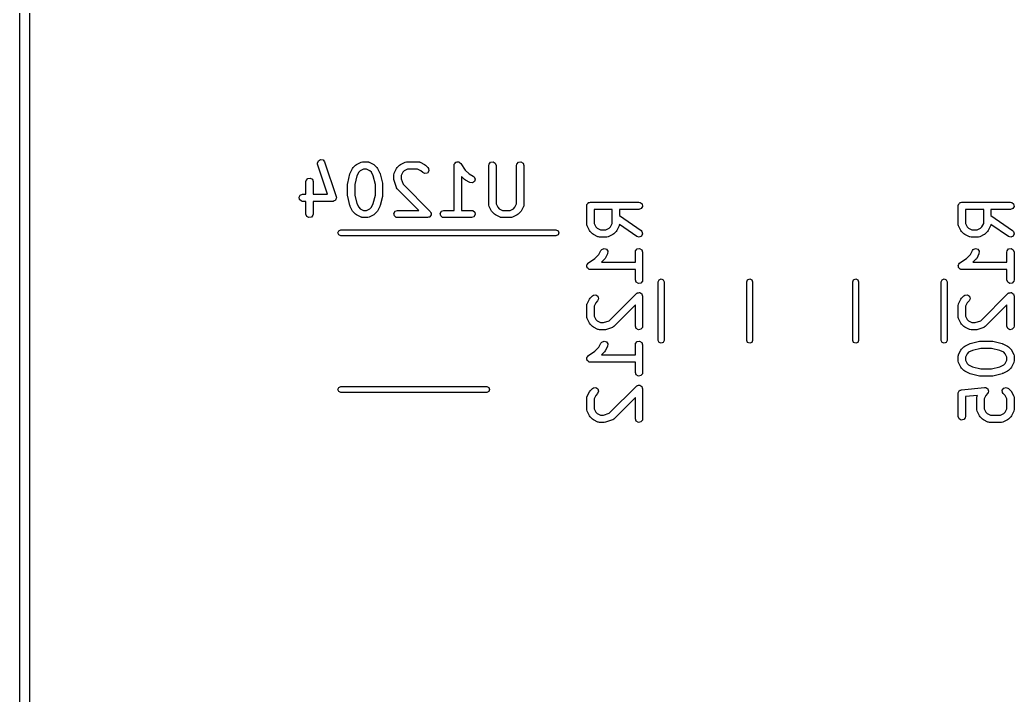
# Model space of a CAD drawing. Extents: x 54 to 297, y -260 to -31.
# Drawn here: x 72.9 to 93.35, y -197.9 to -184.01 of the extents above; entities that cross this region are included whole.
import ezdxf

# ---------------------------------------------------------------- set-up
doc = ezdxf.new("R2010")
doc.units = 0
doc.layers.add('BLACK', color=7, linetype='CONTINUOUS')

msp = doc.modelspace()

# ---------------------------------------------------------------- linework, layer by layer
at = {"layer": 'BLACK', "linetype": 'CONTINUOUS'}
for p, q in [((72.9, -250), (72.9, -43)), ((73.1, -43), (73.1, -250)), ((79.0391, -186.905), (79.0842, -186.881)), ((79.0842, -186.881), (79.1345, -186.891)), ((79.0203, -186.953), (79.0391, -186.905)), ((79.0241, -186.978), (79.0203, -186.953)), ((79.2293, -187.594), (79.0241, -186.978)), ((79.1345, -186.891), (79.1664, -186.931)), ((79.1664, -186.931), (79.4045, -187.645)), ((79.6948, -187.159), (79.7424, -187.064)), ((79.7424, -187.064), (79.7558, -187.046)), ((79.7558, -187.046), (79.7565, -187.045)), ((79.7565, -187.045), (79.8041, -186.997)), ((79.8041, -186.997), (79.8225, -186.984)), ((79.8225, -186.984), (79.8236, -186.983)), ((79.8236, -186.983), (79.9188, -186.935)), ((79.9701, -187.077), (79.9016, -187.112)), ((79.9188, -186.935), (79.9438, -186.928)), ((79.9438, -186.928), (79.9482, -186.929)), ((79.9482, -186.929), (79.9524, -186.927)), ((79.9524, -186.927), (80.0476, -186.927)), ((80.0299, -187.077), (79.9701, -187.077)), ((80.0984, -187.112), (80.0299, -187.077)), ((80.0476, -186.927), (80.0733, -186.932)), ((80.0733, -186.932), (80.0767, -186.935)), ((80.0767, -186.935), (80.0812, -186.935)), ((80.0812, -186.935), (80.1764, -186.983)), ((80.1764, -186.983), (80.1944, -186.996)), ((80.1944, -186.996), (80.1959, -186.997)), ((80.1959, -186.997), (80.2435, -187.045)), ((80.2435, -187.045), (80.2564, -187.063)), ((80.2564, -187.063), (80.2576, -187.064)), ((80.2576, -187.064), (80.3052, -187.159)), ((80.5996, -187.159), (80.6472, -187.064)), ((80.6472, -187.064), (80.6606, -187.046)), ((80.6606, -187.046), (80.6613, -187.045)), ((80.6613, -187.045), (80.7089, -186.997)), ((80.7089, -186.997), (80.7272, -186.984)), ((80.7272, -186.984), (80.7284, -186.983)), ((80.7284, -186.983), (80.8236, -186.935)), ((80.8748, -187.077), (80.8063, -187.112)), ((80.8236, -186.935), (80.8486, -186.928)), ((80.8486, -186.928), (80.8529, -186.929)), ((80.8529, -186.929), (80.8571, -186.927)), ((80.8571, -186.927), (81.0952, -186.927)), ((81.0775, -187.077), (80.8748, -187.077)), ((81.146, -187.112), (81.0775, -187.077)), ((81.0952, -186.927), (81.1209, -186.932)), ((81.1209, -186.932), (81.1243, -186.935)), ((81.1243, -186.935), (81.1288, -186.935)), ((81.1288, -186.935), (81.224, -186.983)), ((81.224, -186.983), (81.242, -186.996)), ((81.242, -186.996), (81.2435, -186.997)), ((81.2435, -186.997), (81.2911, -187.045)), ((81.2911, -187.045), (81.3061, -187.066)), ((81.3061, -187.066), (81.3105, -187.117)), ((81.8298, -187.002), (81.8343, -186.977)), ((81.8298, -187.927), (81.8298, -187.002)), ((81.8343, -186.977), (81.8371, -186.973)), ((81.8371, -186.973), (81.8375, -186.969)), ((81.8375, -186.969), (81.8533, -186.954)), ((81.8533, -186.954), (81.8673, -186.937)), ((81.8673, -186.937), (81.8715, -186.937)), ((81.8715, -186.937), (81.8746, -186.934)), ((81.8746, -186.934), (81.8963, -186.932)), ((81.8963, -186.932), (81.9178, -186.929)), ((81.9178, -186.929), (81.9215, -186.931)), ((81.9215, -186.931), (81.9258, -186.93)), ((81.9258, -186.93), (81.9434, -186.943)), ((81.9434, -186.943), (81.9622, -186.954)), ((81.9622, -186.954), (81.9637, -186.958)), ((81.9637, -186.958), (81.9672, -186.961)), ((81.9672, -186.961), (82.0583, -187.097)), ((82.544, -187.002), (82.5486, -186.977)), ((82.544, -187.812), (82.544, -187.002)), ((82.5486, -186.977), (82.5815, -186.937)), ((82.5815, -186.937), (82.6321, -186.929)), ((82.6321, -186.929), (82.6765, -186.954)), ((82.6765, -186.954), (82.694, -187.002)), ((82.694, -187.002), (82.694, -187.794)), ((83.1155, -187.002), (83.12, -186.977)), ((83.1155, -187.794), (83.1155, -187.002)), ((83.12, -186.977), (83.153, -186.937)), ((83.153, -186.937), (83.2035, -186.929)), ((83.2035, -186.929), (83.2479, -186.954)), ((83.2479, -186.954), (83.2655, -187.002)), ((83.2655, -187.002), (83.2655, -187.812)), ((78.7867, -187.31), (78.8196, -187.271)), ((78.8196, -187.271), (78.8702, -187.262)), ((78.8702, -187.262), (78.9146, -187.288)), ((78.9146, -187.288), (78.9321, -187.336)), ((79.6415, -187.365), (79.6891, -187.175)), ((79.6891, -187.175), (79.6944, -187.163)), ((79.6944, -187.163), (79.6948, -187.159)), ((79.8327, -187.219), (79.7893, -187.393)), ((79.8712, -187.142), (79.8327, -187.219)), ((79.9016, -187.112), (79.8712, -187.142)), ((80.1288, -187.142), (80.0984, -187.112)), ((80.1673, -187.219), (80.1288, -187.142)), ((80.2107, -187.393), (80.1673, -187.219)), ((80.3052, -187.159), (80.3089, -187.172)), ((80.3089, -187.172), (80.3109, -187.175)), ((80.3109, -187.175), (80.3585, -187.365)), ((80.5917, -187.193), (80.5962, -187.167)), ((80.5917, -187.288), (80.5917, -187.193)), ((80.5922, -187.29), (80.5917, -187.288)), ((80.5955, -187.312), (80.5922, -187.29)), ((80.5962, -187.167), (80.5991, -187.164)), ((80.5991, -187.164), (80.5996, -187.159)), ((80.7759, -187.142), (80.7417, -187.211)), ((80.7417, -187.211), (80.7417, -187.276)), ((80.7417, -187.276), (80.7798, -187.39)), ((80.8063, -187.112), (80.7759, -187.142)), ((81.1851, -187.151), (81.146, -187.112)), ((81.2316, -187.172), (81.1851, -187.151)), ((81.2811, -187.159), (81.2316, -187.172)), ((81.3105, -187.117), (81.2811, -187.159)), ((82.0422, -187.294), (81.9798, -187.231)), ((81.9798, -187.231), (81.9798, -187.927)), ((82.0437, -187.294), (82.0422, -187.294)), ((82.0617, -187.308), (82.0437, -187.294)), ((82.0583, -187.097), (82.1397, -187.179)), ((82.1397, -187.179), (82.224, -187.221)), ((82.224, -187.221), (82.2449, -187.237)), ((82.2449, -187.237), (82.2653, -187.284)), ((82.2653, -187.284), (82.2507, -187.333)), ((78.7821, -187.336), (78.7867, -187.31)), ((78.7821, -187.594), (78.7821, -187.336)), ((78.9321, -187.336), (78.9321, -187.594)), ((79.6393, -187.383), (79.6419, -187.369)), ((79.6393, -187.621), (79.6393, -187.383)), ((79.6419, -187.369), (79.6415, -187.365)), ((79.7893, -187.393), (79.7893, -187.612)), ((80.2107, -187.612), (80.2107, -187.393)), ((80.3585, -187.365), (80.3595, -187.38)), ((80.3595, -187.38), (80.3607, -187.383)), ((80.3607, -187.383), (80.3607, -187.621)), ((80.6431, -187.455), (80.5955, -187.312)), ((80.6459, -187.458), (80.6431, -187.455)), ((80.6463, -187.463), (80.6459, -187.458)), ((80.6613, -187.484), (80.6463, -187.463)), ((81.1046, -187.927), (80.6613, -187.484)), ((80.7798, -187.39), (81.3387, -187.949)), ((82.1569, -187.355), (82.0617, -187.308)), ((82.2079, -187.361), (82.1569, -187.355)), ((82.2507, -187.333), (82.2079, -187.361)), ((78.6404, -187.656), (78.6661, -187.612)), ((78.6493, -187.707), (78.6404, -187.656)), ((78.6886, -187.74), (78.6493, -187.707)), ((78.6661, -187.612), (78.7143, -187.594)), ((78.7143, -187.594), (78.7821, -187.594)), ((78.9321, -187.594), (79.2293, -187.594)), ((79.397, -187.7), (79.3894, -187.719)), ((79.4072, -187.682), (79.397, -187.7)), ((79.4045, -187.645), (79.4083, -187.671)), ((79.4083, -187.671), (79.4062, -187.676)), ((79.4062, -187.676), (79.4072, -187.682)), ((79.6405, -187.625), (79.6393, -187.621)), ((79.6415, -187.64), (79.6405, -187.625)), ((79.6891, -187.83), (79.6415, -187.64)), ((79.7893, -187.612), (79.8327, -187.786)), ((80.1673, -187.786), (80.2107, -187.612)), ((80.3585, -187.64), (80.3109, -187.83)), ((80.3607, -187.621), (80.3581, -187.636)), ((80.3581, -187.636), (80.3585, -187.64)), ((78.7143, -187.744), (78.6886, -187.74)), ((78.7821, -187.744), (78.7143, -187.744)), ((78.7821, -188.002), (78.7821, -187.744)), ((79.3333, -187.744), (78.9321, -187.744)), ((78.9321, -187.744), (78.9321, -188.002)), ((79.3387, -187.742), (79.3333, -187.744)), ((79.3443, -187.743), (79.3387, -187.742)), ((79.3623, -187.733), (79.3443, -187.743)), ((79.3815, -187.726), (79.3623, -187.733)), ((79.3844, -187.722), (79.3815, -187.726)), ((79.3894, -187.719), (79.3844, -187.722)), ((79.6911, -187.833), (79.6891, -187.83)), ((79.6948, -187.845), (79.6911, -187.833)), ((79.7424, -187.941), (79.6948, -187.845)), ((79.8327, -187.786), (79.8712, -187.863)), ((79.8712, -187.863), (79.9016, -187.893)), ((79.9016, -187.893), (79.9701, -187.927)), ((80.0299, -187.927), (80.0984, -187.893)), ((80.0984, -187.893), (80.1288, -187.863)), ((80.1288, -187.863), (80.1673, -187.786)), ((80.3052, -187.845), (80.2576, -187.941)), ((80.3056, -187.842), (80.3052, -187.845)), ((80.3109, -187.83), (80.3056, -187.842)), ((82.5456, -187.816), (82.544, -187.812)), ((82.5445, -187.82), (82.5456, -187.816)), ((82.552, -187.845), (82.5445, -187.82)), ((82.5996, -187.941), (82.552, -187.845)), ((82.694, -187.794), (82.7283, -187.863)), ((82.7283, -187.863), (82.7587, -187.893)), ((82.7587, -187.893), (82.8272, -187.927)), ((82.9823, -187.927), (83.0508, -187.893)), ((83.0508, -187.893), (83.0812, -187.863)), ((83.0812, -187.863), (83.1155, -187.794)), ((83.2576, -187.845), (83.2099, -187.941)), ((83.2581, -187.841), (83.2576, -187.845)), ((83.261, -187.838), (83.2581, -187.841)), ((83.2655, -187.812), (83.261, -187.838)), ((84.5574, -187.833), (84.5591, -187.824)), ((84.5574, -188.214), (84.5574, -187.833)), ((84.5585, -187.82), (84.5602, -187.817)), ((84.5591, -187.824), (84.5585, -187.82)), ((84.5602, -187.817), (84.5619, -187.808)), ((84.5619, -187.808), (84.5744, -187.793)), ((84.5744, -187.793), (84.5842, -187.776)), ((84.5842, -187.776), (84.5905, -187.774)), ((84.5905, -187.774), (84.5949, -187.768)), ((84.5949, -187.768), (84.6141, -187.765)), ((84.6141, -187.765), (84.6324, -187.758)), ((84.6324, -187.758), (85.6324, -187.758)), ((84.7074, -187.908), (84.7074, -188.197)), ((85.0812, -187.908), (84.7074, -187.908)), ((85.0812, -188.197), (85.0812, -187.908)), ((85.6324, -187.908), (85.2312, -187.908)), ((85.2312, -187.908), (85.2312, -188.032)), ((85.6324, -187.758), (85.658, -187.763)), ((85.6806, -187.891), (85.6324, -187.908)), ((85.658, -187.763), (85.6973, -187.796)), ((85.7062, -187.846), (85.6806, -187.891)), ((85.6973, -187.796), (85.7062, -187.846)), ((92.1974, -187.833), (92.1991, -187.824)), ((92.1974, -188.214), (92.1974, -187.833)), ((92.1985, -187.82), (92.2002, -187.817)), ((92.1991, -187.824), (92.1985, -187.82)), ((92.2002, -187.817), (92.2019, -187.808)), ((92.2019, -187.808), (92.2144, -187.793)), ((92.2144, -187.793), (92.2242, -187.776)), ((92.2242, -187.776), (92.2305, -187.774)), ((92.2305, -187.774), (92.2349, -187.768)), ((92.2349, -187.768), (92.2541, -187.765)), ((92.2541, -187.765), (92.2724, -187.758)), ((92.2724, -187.758), (93.2724, -187.758)), ((92.3474, -187.908), (92.3474, -188.197)), ((92.7212, -187.908), (92.3474, -187.908)), ((92.7212, -188.197), (92.7212, -187.908)), ((93.2724, -187.908), (92.8712, -187.908)), ((92.8712, -187.908), (92.8712, -188.032)), ((93.2724, -187.758), (93.298, -187.763)), ((93.3206, -187.891), (93.2724, -187.908)), ((93.298, -187.763), (93.3373, -187.796)), ((93.3462, -187.846), (93.3206, -187.891)), ((93.3373, -187.796), (93.3462, -187.846)), ((78.7997, -188.051), (78.7821, -188.002)), ((78.8441, -188.076), (78.7997, -188.051)), ((78.8946, -188.067), (78.8441, -188.076)), ((78.9276, -188.028), (78.8946, -188.067)), ((78.9321, -188.002), (78.9276, -188.028)), ((79.7436, -187.942), (79.7424, -187.941)), ((79.7565, -187.96), (79.7436, -187.942)), ((79.8041, -188.008), (79.7565, -187.96)), ((79.8056, -188.008), (79.8041, -188.008)), ((79.8236, -188.022), (79.8056, -188.008)), ((79.9188, -188.069), (79.8236, -188.022)), ((79.9233, -188.07), (79.9188, -188.069)), ((79.9267, -188.073), (79.9233, -188.07)), ((79.9524, -188.077), (79.9267, -188.073)), ((80.0476, -188.077), (79.9524, -188.077)), ((79.9701, -187.927), (80.0299, -187.927)), ((80.0518, -188.076), (80.0476, -188.077)), ((80.0562, -188.077), (80.0518, -188.076)), ((80.0812, -188.069), (80.0562, -188.077)), ((80.1764, -188.022), (80.0812, -188.069)), ((80.1775, -188.021), (80.1764, -188.022)), ((80.1959, -188.008), (80.1775, -188.021)), ((80.2435, -187.96), (80.1959, -188.008)), ((80.2442, -187.959), (80.2435, -187.96)), ((80.2576, -187.941), (80.2442, -187.959)), ((80.5928, -187.989), (80.6185, -187.945)), ((80.6017, -188.04), (80.5928, -187.989)), ((80.641, -188.073), (80.6017, -188.04)), ((80.6185, -187.945), (80.6667, -187.927)), ((80.6667, -188.077), (80.641, -188.073)), ((80.6667, -187.927), (81.1046, -187.927)), ((81.2857, -188.077), (80.6667, -188.077)), ((81.3069, -188.07), (81.2857, -188.077)), ((81.3287, -188.064), (81.3069, -188.07)), ((81.3307, -188.061), (81.3287, -188.064)), ((81.3339, -188.06), (81.3307, -188.061)), ((81.3452, -188.04), (81.3339, -188.06)), ((81.3387, -187.949), (81.3481, -187.963)), ((81.3582, -188.022), (81.3452, -188.04)), ((81.3481, -187.963), (81.3507, -187.965)), ((81.3507, -187.965), (81.351, -187.967)), ((81.351, -187.967), (81.3537, -187.971)), ((81.3537, -187.971), (81.3557, -187.993)), ((81.3557, -187.993), (81.3596, -188.015)), ((81.3596, -188.015), (81.3579, -188.018)), ((81.3579, -188.018), (81.3582, -188.022)), ((81.5452, -187.989), (81.5708, -187.945)), ((81.5541, -188.04), (81.5452, -187.989)), ((81.5934, -188.073), (81.5541, -188.04)), ((81.5708, -187.945), (81.619, -187.927)), ((81.619, -188.077), (81.5934, -188.073)), ((81.619, -187.927), (81.8298, -187.927)), ((82.1905, -188.077), (81.619, -188.077)), ((81.9798, -187.927), (82.1905, -187.927)), ((82.1905, -187.927), (82.2161, -187.932)), ((82.2387, -188.06), (82.1905, -188.077)), ((82.2161, -187.932), (82.2554, -187.965)), ((82.2643, -188.015), (82.2387, -188.06)), ((82.2554, -187.965), (82.2643, -188.015)), ((82.6008, -187.942), (82.5996, -187.941)), ((82.6136, -187.96), (82.6008, -187.942)), ((82.6613, -188.008), (82.6136, -187.96)), ((82.6627, -188.008), (82.6613, -188.008)), ((82.6807, -188.022), (82.6627, -188.008)), ((82.776, -188.069), (82.6807, -188.022)), ((82.7804, -188.07), (82.776, -188.069)), ((82.7839, -188.073), (82.7804, -188.07)), ((82.8095, -188.077), (82.7839, -188.073)), ((83, -188.077), (82.8095, -188.077)), ((82.8272, -187.927), (82.9823, -187.927)), ((83.0042, -188.076), (83, -188.077)), ((83.0086, -188.077), (83.0042, -188.076)), ((83.0335, -188.069), (83.0086, -188.077)), ((83.1288, -188.022), (83.0335, -188.069)), ((83.1299, -188.021), (83.1288, -188.022)), ((83.1483, -188.008), (83.1299, -188.021)), ((83.1959, -187.96), (83.1483, -188.008)), ((83.1966, -187.959), (83.1959, -187.96)), ((83.2099, -187.941), (83.1966, -187.959)), ((85.2312, -188.032), (85.6754, -188.343)), ((92.8712, -188.032), (93.3154, -188.343)), ((84.5589, -188.218), (84.5574, -188.214)), ((84.5579, -188.223), (84.5589, -188.218)), ((84.5653, -188.248), (84.5579, -188.223)), ((84.6129, -188.343), (84.5653, -188.248)), ((84.7074, -188.197), (84.7416, -188.265)), ((84.7416, -188.265), (84.772, -188.296)), ((84.772, -188.296), (84.8406, -188.33)), ((84.948, -188.33), (85.0165, -188.296)), ((85.0165, -188.296), (85.0469, -188.265)), ((85.0469, -188.265), (85.0812, -188.197)), ((85.2233, -188.248), (85.1757, -188.343)), ((85.2238, -188.243), (85.2233, -188.248)), ((85.2267, -188.24), (85.2238, -188.243)), ((85.231, -188.215), (85.2267, -188.24)), ((85.5894, -188.466), (85.231, -188.215)), ((92.1989, -188.218), (92.1974, -188.214)), ((92.1979, -188.223), (92.1989, -188.218)), ((92.2053, -188.248), (92.1979, -188.223)), ((92.2529, -188.343), (92.2053, -188.248)), ((92.3474, -188.197), (92.3816, -188.265)), ((92.3816, -188.265), (92.412, -188.296)), ((92.412, -188.296), (92.4806, -188.33)), ((92.588, -188.33), (92.6565, -188.296)), ((92.6565, -188.296), (92.6869, -188.265)), ((92.6869, -188.265), (92.7212, -188.197)), ((92.8633, -188.248), (92.8157, -188.343)), ((92.8638, -188.243), (92.8633, -188.248)), ((92.8667, -188.24), (92.8638, -188.243)), ((92.871, -188.215), (92.8667, -188.24)), ((93.2294, -188.466), (92.871, -188.215)), ((79.44, -188.39), (79.4576, -188.348)), ((79.4576, -188.432), (79.44, -188.39)), ((79.4576, -188.348), (79.5, -188.33)), ((79.5, -188.45), (79.4576, -188.432)), ((79.5, -188.33), (83.925, -188.33)), ((83.925, -188.45), (79.5, -188.45)), ((83.925, -188.33), (83.9674, -188.348)), ((83.9674, -188.432), (83.925, -188.45)), ((83.9674, -188.348), (83.985, -188.39)), ((83.985, -188.39), (83.9674, -188.432)), ((84.6141, -188.344), (84.6129, -188.343)), ((84.627, -188.363), (84.6141, -188.344)), ((84.6746, -188.41), (84.627, -188.363)), ((84.6761, -188.411), (84.6746, -188.41)), ((84.6941, -188.424), (84.6761, -188.411)), ((84.7893, -188.472), (84.6941, -188.424)), ((84.7938, -188.472), (84.7893, -188.472)), ((84.7972, -188.475), (84.7938, -188.472)), ((84.8229, -188.48), (84.7972, -188.475)), ((84.9657, -188.48), (84.8229, -188.48)), ((84.8406, -188.33), (84.948, -188.33)), ((84.9699, -188.478), (84.9657, -188.48)), ((84.9743, -188.479), (84.9699, -188.478)), ((84.9993, -188.472), (84.9743, -188.479)), ((85.0945, -188.424), (84.9993, -188.472)), ((85.0956, -188.423), (85.0945, -188.424)), ((85.114, -188.41), (85.0956, -188.423)), ((85.1616, -188.363), (85.114, -188.41)), ((85.1623, -188.361), (85.1616, -188.363)), ((85.1757, -188.343), (85.1623, -188.361)), ((85.6389, -188.479), (85.5894, -188.466)), ((85.6854, -188.458), (85.6389, -188.479)), ((85.6754, -188.343), (85.6938, -188.362)), ((85.7071, -188.411), (85.6854, -188.458)), ((85.6938, -188.362), (85.7071, -188.411)), ((92.2541, -188.344), (92.2529, -188.343)), ((92.267, -188.363), (92.2541, -188.344)), ((92.3146, -188.41), (92.267, -188.363)), ((92.3161, -188.411), (92.3146, -188.41)), ((92.3341, -188.424), (92.3161, -188.411)), ((92.4293, -188.472), (92.3341, -188.424)), ((92.4338, -188.472), (92.4293, -188.472)), ((92.4372, -188.475), (92.4338, -188.472)), ((92.4629, -188.48), (92.4372, -188.475)), ((92.6057, -188.48), (92.4629, -188.48)), ((92.4806, -188.33), (92.588, -188.33)), ((92.6099, -188.478), (92.6057, -188.48)), ((92.6143, -188.479), (92.6099, -188.478)), ((92.6393, -188.472), (92.6143, -188.479)), ((92.7345, -188.424), (92.6393, -188.472)), ((92.7356, -188.423), (92.7345, -188.424)), ((92.754, -188.41), (92.7356, -188.423)), ((92.8016, -188.363), (92.754, -188.41)), ((92.8023, -188.361), (92.8016, -188.363)), ((92.8157, -188.343), (92.8023, -188.361)), ((93.2789, -188.479), (93.2294, -188.466)), ((93.3254, -188.458), (93.2789, -188.479)), ((93.3154, -188.343), (93.3338, -188.362)), ((93.3471, -188.411), (93.3254, -188.458)), ((93.3338, -188.362), (93.3471, -188.411)), ((84.8665, -188.731), (84.9136, -188.711)), ((84.9136, -188.711), (84.9628, -188.725)), ((84.9628, -188.725), (84.991, -188.768)), ((85.5619, -188.76), (85.5949, -188.721)), ((85.5949, -188.721), (85.6454, -188.712)), ((85.6454, -188.712), (85.6898, -188.738)), ((92.5065, -188.731), (92.5536, -188.711)), ((92.5536, -188.711), (92.6028, -188.725)), ((92.6028, -188.725), (92.631, -188.768)), ((93.2019, -188.76), (93.2349, -188.721)), ((93.2349, -188.721), (93.2854, -188.712)), ((93.2854, -188.712), (93.3298, -188.738)), ((84.5908, -189.009), (84.7275, -188.918)), ((84.7275, -188.918), (84.8088, -188.837)), ((84.8088, -188.837), (84.851, -188.752)), ((84.851, -188.752), (84.8665, -188.731)), ((84.9242, -188.933), (84.9235, -188.934)), ((84.9376, -188.914), (84.9242, -188.933)), ((84.9852, -188.819), (84.9376, -188.914)), ((84.991, -188.768), (84.9852, -188.819)), ((85.5574, -188.786), (85.5619, -188.76)), ((85.5574, -188.996), (85.5574, -188.786)), ((85.6898, -188.738), (85.7074, -188.786)), ((85.7074, -188.786), (85.7074, -189.357)), ((92.2308, -189.009), (92.3675, -188.918)), ((92.3675, -188.918), (92.4488, -188.837)), ((92.4488, -188.837), (92.491, -188.752)), ((92.491, -188.752), (92.5065, -188.731)), ((92.5642, -188.933), (92.5635, -188.934)), ((92.5776, -188.914), (92.5642, -188.933)), ((92.6252, -188.819), (92.5776, -188.914)), ((92.631, -188.768), (92.6252, -188.819)), ((93.1974, -188.786), (93.2019, -188.76)), ((93.1974, -188.996), (93.1974, -188.786)), ((93.3298, -188.738), (93.3474, -188.786)), ((93.3474, -188.786), (93.3474, -189.357)), ((84.5585, -189.058), (84.5607, -189.055)), ((84.5623, -189.08), (84.5585, -189.058)), ((84.5604, -189.05), (84.5733, -189.033)), ((84.5607, -189.055), (84.5604, -189.05)), ((84.5637, -189.102), (84.5623, -189.08)), ((84.5667, -189.105), (84.5637, -189.102)), ((84.5674, -189.109), (84.5667, -189.105)), ((84.5841, -189.123), (84.5674, -189.109)), ((84.5733, -189.033), (84.5842, -189.014)), ((84.5991, -189.139), (84.5841, -189.123)), ((84.5842, -189.014), (84.5882, -189.012)), ((84.5882, -189.012), (84.5908, -189.009)), ((84.9235, -188.934), (84.8611, -188.996)), ((84.8611, -188.996), (85.5574, -188.996)), ((92.1985, -189.058), (92.2007, -189.055)), ((92.2023, -189.08), (92.1985, -189.058)), ((92.2004, -189.05), (92.2133, -189.033)), ((92.2007, -189.055), (92.2004, -189.05)), ((92.2037, -189.102), (92.2023, -189.08)), ((92.2067, -189.105), (92.2037, -189.102)), ((92.2074, -189.109), (92.2067, -189.105)), ((92.2241, -189.123), (92.2074, -189.109)), ((92.2133, -189.033), (92.2242, -189.014)), ((92.2391, -189.139), (92.2241, -189.123)), ((92.2242, -189.014), (92.2282, -189.012)), ((92.2282, -189.012), (92.2308, -189.009)), ((92.5635, -188.934), (92.5011, -188.996)), ((92.5011, -188.996), (93.1974, -188.996)), ((84.6034, -189.139), (84.5991, -189.139)), ((84.6067, -189.142), (84.6034, -189.139)), ((84.6324, -189.146), (84.6067, -189.142)), ((85.5574, -189.146), (84.6324, -189.146)), ((85.5574, -189.357), (85.5574, -189.146)), ((86.0476, -189.356), (86.09, -189.338)), ((86.09, -189.338), (86.1324, -189.356)), ((87.8676, -189.356), (87.91, -189.338)), ((87.91, -189.338), (87.9524, -189.356)), ((90.0476, -189.356), (90.09, -189.338)), ((90.09, -189.338), (90.1324, -189.356)), ((91.8676, -189.356), (91.91, -189.338)), ((91.91, -189.338), (91.9524, -189.356)), ((92.2434, -189.139), (92.2391, -189.139)), ((92.2467, -189.142), (92.2434, -189.139)), ((92.2724, -189.146), (92.2467, -189.142)), ((93.1974, -189.146), (92.2724, -189.146)), ((93.1974, -189.357), (93.1974, -189.146)), ((85.5749, -189.405), (85.5574, -189.357)), ((85.6194, -189.431), (85.5749, -189.405)), ((85.6699, -189.422), (85.6194, -189.431)), ((85.7029, -189.383), (85.6699, -189.422)), ((85.7074, -189.357), (85.7029, -189.383)), ((86.03, -189.398), (86.0476, -189.356)), ((86.03, -190.602), (86.03, -189.398)), ((86.1324, -189.356), (86.15, -189.398)), ((86.15, -189.398), (86.15, -190.602)), ((87.85, -189.398), (87.8676, -189.356)), ((87.85, -190.602), (87.85, -189.398)), ((87.9524, -189.356), (87.97, -189.398)), ((87.97, -189.398), (87.97, -190.602)), ((90.03, -189.398), (90.0476, -189.356)), ((90.03, -190.602), (90.03, -189.398)), ((90.1324, -189.356), (90.15, -189.398)), ((90.15, -189.398), (90.15, -190.602)), ((91.85, -189.398), (91.8676, -189.356)), ((91.85, -190.602), (91.85, -189.398)), ((91.9524, -189.356), (91.97, -189.398)), ((91.97, -189.398), (91.97, -190.602)), ((93.2149, -189.405), (93.1974, -189.357)), ((93.2594, -189.431), (93.2149, -189.405)), ((93.3099, -189.422), (93.2594, -189.431)), ((93.3429, -189.383), (93.3099, -189.422)), ((93.3474, -189.357), (93.3429, -189.383)), ((84.6129, -189.752), (84.6263, -189.734)), ((84.6263, -189.734), (84.627, -189.733)), ((84.627, -189.733), (84.6746, -189.685)), ((84.6746, -189.685), (84.6959, -189.67)), ((84.6959, -189.67), (84.747, -189.666)), ((84.747, -189.666), (84.7891, -189.695)), ((84.8023, -189.745), (84.7807, -189.791)), ((84.7891, -189.695), (84.8023, -189.745)), ((85.0204, -190.196), (85.5793, -189.637)), ((85.5793, -189.637), (85.5928, -189.628)), ((85.5928, -189.628), (85.5949, -189.626)), ((85.5949, -189.626), (85.5969, -189.625)), ((85.5969, -189.625), (85.6007, -189.623)), ((85.6007, -189.623), (85.6232, -189.621)), ((85.6232, -189.621), (85.6454, -189.617)), ((85.6454, -189.617), (85.6484, -189.618)), ((85.6484, -189.618), (85.6518, -189.618)), ((85.6518, -189.618), (85.6703, -189.631)), ((85.6703, -189.631), (85.6898, -189.642)), ((85.6898, -189.642), (85.691, -189.645)), ((85.691, -189.645), (85.6938, -189.647)), ((85.6938, -189.647), (85.6997, -189.669)), ((85.6997, -189.669), (85.7074, -189.69)), ((85.7074, -189.69), (85.7074, -190.31)), ((92.2529, -189.752), (92.2663, -189.734)), ((92.2663, -189.734), (92.267, -189.733)), ((92.267, -189.733), (92.3146, -189.685)), ((92.3146, -189.685), (92.3359, -189.67)), ((92.3359, -189.67), (92.387, -189.666)), ((92.387, -189.666), (92.4291, -189.695)), ((92.4423, -189.745), (92.4207, -189.791)), ((92.4291, -189.695), (92.4423, -189.745)), ((92.6604, -190.196), (93.2193, -189.637)), ((93.2193, -189.637), (93.2328, -189.628)), ((93.2328, -189.628), (93.2349, -189.626)), ((93.2349, -189.626), (93.2369, -189.625)), ((93.2369, -189.625), (93.2407, -189.623)), ((93.2407, -189.623), (93.2632, -189.621)), ((93.2632, -189.621), (93.2854, -189.617)), ((93.2854, -189.617), (93.2884, -189.618)), ((93.2884, -189.618), (93.2918, -189.618)), ((93.2918, -189.618), (93.3103, -189.631)), ((93.3103, -189.631), (93.3298, -189.642)), ((93.3298, -189.642), (93.331, -189.645)), ((93.331, -189.645), (93.3338, -189.647)), ((93.3338, -189.647), (93.3397, -189.669)), ((93.3397, -189.669), (93.3474, -189.69)), ((93.3474, -189.69), (93.3474, -190.31)), ((84.5574, -189.881), (84.5619, -189.855)), ((84.5574, -190.119), (84.5574, -189.881)), ((84.5619, -189.855), (84.5648, -189.852)), ((84.5648, -189.852), (84.5653, -189.847)), ((84.5653, -189.847), (84.6129, -189.752)), ((84.7416, -189.83), (84.7074, -189.899)), ((84.7074, -189.899), (84.7074, -190.101)), ((84.7807, -189.791), (84.7416, -189.83)), ((85.5574, -189.872), (85.114, -190.315)), ((85.5574, -190.31), (85.5574, -189.872)), ((92.1974, -189.881), (92.2019, -189.855)), ((92.1974, -190.119), (92.1974, -189.881)), ((92.2019, -189.855), (92.2048, -189.852)), ((92.2048, -189.852), (92.2053, -189.847)), ((92.2053, -189.847), (92.2529, -189.752)), ((92.3816, -189.83), (92.3474, -189.899)), ((92.3474, -189.899), (92.3474, -190.101)), ((92.4207, -189.791), (92.3816, -189.83)), ((93.1974, -189.872), (92.754, -190.315)), ((93.1974, -190.31), (93.1974, -189.872)), ((84.5589, -190.123), (84.5574, -190.119)), ((84.5579, -190.128), (84.5589, -190.123)), ((84.5653, -190.153), (84.5579, -190.128)), ((84.6129, -190.248), (84.5653, -190.153)), ((84.7074, -190.101), (84.7416, -190.17)), ((92.1989, -190.123), (92.1974, -190.119)), ((92.1979, -190.128), (92.1989, -190.123)), ((92.2053, -190.153), (92.1979, -190.128)), ((92.2529, -190.248), (92.2053, -190.153)), ((92.3474, -190.101), (92.3816, -190.17)), ((84.6141, -190.249), (84.6129, -190.248)), ((84.627, -190.267), (84.6141, -190.249)), ((84.6746, -190.315), (84.627, -190.267)), ((84.6761, -190.316), (84.6746, -190.315)), ((84.6941, -190.329), (84.6761, -190.316)), ((84.7893, -190.377), (84.6941, -190.329)), ((84.7416, -190.17), (84.772, -190.2)), ((84.772, -190.2), (84.8406, -190.235)), ((84.8406, -190.235), (84.9059, -190.235)), ((84.9059, -190.235), (85.0204, -190.196)), ((85.0847, -190.333), (84.9418, -190.381)), ((85.0882, -190.33), (85.0847, -190.333)), ((85.0926, -190.33), (85.0882, -190.33)), ((85.114, -190.315), (85.0926, -190.33)), ((85.5749, -190.358), (85.5574, -190.31)), ((85.6194, -190.383), (85.5749, -190.358)), ((85.7029, -190.335), (85.6699, -190.374)), ((85.7074, -190.31), (85.7029, -190.335)), ((92.2541, -190.249), (92.2529, -190.248)), ((92.267, -190.267), (92.2541, -190.249)), ((92.3146, -190.315), (92.267, -190.267)), ((92.3161, -190.316), (92.3146, -190.315)), ((92.3341, -190.329), (92.3161, -190.316)), ((92.4293, -190.377), (92.3341, -190.329)), ((92.3816, -190.17), (92.412, -190.2)), ((92.412, -190.2), (92.4806, -190.235)), ((92.4806, -190.235), (92.5459, -190.235)), ((92.5459, -190.235), (92.6604, -190.196)), ((92.7247, -190.333), (92.5818, -190.381)), ((92.7282, -190.33), (92.7247, -190.333)), ((92.7326, -190.33), (92.7282, -190.33)), ((92.754, -190.315), (92.7326, -190.33)), ((93.2149, -190.358), (93.1974, -190.31)), ((93.2594, -190.383), (93.2149, -190.358)), ((93.3429, -190.335), (93.3099, -190.374)), ((93.3474, -190.31), (93.3429, -190.335)), ((84.7938, -190.377), (84.7893, -190.377)), ((84.7972, -190.38), (84.7938, -190.377)), ((84.8229, -190.385), (84.7972, -190.38)), ((84.9181, -190.385), (84.8229, -190.385)), ((84.9196, -190.384), (84.9181, -190.385)), ((84.9418, -190.381), (84.9196, -190.384)), ((85.6699, -190.374), (85.6194, -190.383)), ((92.4338, -190.377), (92.4293, -190.377)), ((92.4372, -190.38), (92.4338, -190.377)), ((92.4629, -190.385), (92.4372, -190.38)), ((92.5581, -190.385), (92.4629, -190.385)), ((92.5596, -190.384), (92.5581, -190.385)), ((92.5818, -190.381), (92.5596, -190.384)), ((93.3099, -190.374), (93.2594, -190.383)), ((84.7275, -190.823), (84.8088, -190.741)), ((84.8088, -190.741), (84.851, -190.657)), ((84.851, -190.657), (84.8665, -190.636)), ((84.8665, -190.636), (84.9136, -190.616)), ((84.9136, -190.616), (84.9628, -190.63)), ((84.9852, -190.724), (84.9376, -190.819)), ((84.9628, -190.63), (84.991, -190.673)), ((84.991, -190.673), (84.9852, -190.724)), ((85.5574, -190.69), (85.5619, -190.665)), ((85.5574, -190.901), (85.5574, -190.69)), ((85.5619, -190.665), (85.5949, -190.626)), ((85.5949, -190.626), (85.6454, -190.617)), ((85.6454, -190.617), (85.6898, -190.642)), ((85.6898, -190.642), (85.7074, -190.69)), ((85.7074, -190.69), (85.7074, -191.262)), ((86.0476, -190.644), (86.03, -190.602)), ((86.09, -190.662), (86.0476, -190.644)), ((86.1324, -190.644), (86.09, -190.662)), ((86.15, -190.602), (86.1324, -190.644)), ((87.8676, -190.644), (87.85, -190.602)), ((87.91, -190.662), (87.8676, -190.644)), ((87.9524, -190.644), (87.91, -190.662)), ((87.97, -190.602), (87.9524, -190.644)), ((90.0476, -190.644), (90.03, -190.602)), ((90.09, -190.662), (90.0476, -190.644)), ((90.1324, -190.644), (90.09, -190.662)), ((90.15, -190.602), (90.1324, -190.644)), ((91.8676, -190.644), (91.85, -190.602)), ((91.91, -190.662), (91.8676, -190.644)), ((91.9524, -190.644), (91.91, -190.662)), ((91.97, -190.602), (91.9524, -190.644)), ((92.267, -190.78), (92.3146, -190.733)), ((92.3146, -190.733), (92.333, -190.72)), ((92.333, -190.72), (92.3341, -190.719)), ((92.3341, -190.719), (92.4293, -190.671)), ((92.4293, -190.671), (92.4417, -190.667)), ((92.4417, -190.667), (92.4447, -190.665)), ((92.4447, -190.665), (92.6351, -190.618)), ((92.6626, -190.765), (92.489, -190.809)), ((92.6351, -190.618), (92.6501, -190.617)), ((92.6501, -190.617), (92.6533, -190.615)), ((92.6533, -190.615), (92.8914, -190.615)), ((92.8822, -190.765), (92.6626, -190.765)), ((93.0557, -190.809), (92.8822, -190.765)), ((92.8914, -190.615), (92.9062, -190.618)), ((92.9062, -190.618), (92.9096, -190.618)), ((92.9096, -190.618), (93.1001, -190.665)), ((93.1001, -190.665), (93.1119, -190.671)), ((93.1119, -190.671), (93.1154, -190.671)), ((93.1154, -190.671), (93.2107, -190.719)), ((93.2107, -190.719), (93.2287, -190.732)), ((93.2287, -190.732), (93.2302, -190.733)), ((93.2302, -190.733), (93.2778, -190.78)), ((84.5585, -190.963), (84.5607, -190.959)), ((84.5623, -190.985), (84.5585, -190.963)), ((84.5604, -190.955), (84.5733, -190.938)), ((84.5607, -190.959), (84.5604, -190.955)), ((84.5733, -190.938), (84.5842, -190.919)), ((84.5842, -190.919), (84.5882, -190.917)), ((84.5882, -190.917), (84.5908, -190.914)), ((84.5908, -190.914), (84.7275, -190.823)), ((84.9235, -190.839), (84.8611, -190.901)), ((84.8611, -190.901), (85.5574, -190.901)), ((84.9242, -190.837), (84.9235, -190.839)), ((84.9376, -190.819), (84.9242, -190.837)), ((92.1974, -190.929), (92.2019, -190.903)), ((92.1974, -191.024), (92.1974, -190.929)), ((92.2019, -190.903), (92.2048, -190.899)), ((92.2048, -190.899), (92.2053, -190.895)), ((92.2053, -190.895), (92.2529, -190.8)), ((92.2529, -190.8), (92.2663, -190.782)), ((92.2663, -190.782), (92.267, -190.78)), ((92.3816, -190.878), (92.3474, -190.946)), ((92.3474, -190.946), (92.3474, -191.006)), ((92.412, -190.847), (92.3816, -190.878)), ((92.489, -190.809), (92.412, -190.847)), ((93.1327, -190.847), (93.0557, -190.809)), ((93.1631, -190.878), (93.1327, -190.847)), ((93.1974, -190.946), (93.1631, -190.878)), ((93.1974, -191.006), (93.1974, -190.946)), ((93.2778, -190.78), (93.2907, -190.799)), ((93.2907, -190.799), (93.2918, -190.8)), ((93.2918, -190.8), (93.3395, -190.895)), ((93.3395, -190.895), (93.3469, -190.92)), ((93.3469, -190.92), (93.3458, -190.924)), ((93.3458, -190.924), (93.3474, -190.929)), ((93.3474, -190.929), (93.3474, -191.024)), ((84.5637, -191.006), (84.5623, -190.985)), ((84.5667, -191.009), (84.5637, -191.006)), ((84.5674, -191.014), (84.5667, -191.009)), ((84.5841, -191.028), (84.5674, -191.014)), ((84.5991, -191.043), (84.5841, -191.028)), ((84.6034, -191.044), (84.5991, -191.043)), ((84.6067, -191.047), (84.6034, -191.044)), ((84.6324, -191.051), (84.6067, -191.047)), ((85.5574, -191.051), (84.6324, -191.051)), ((85.5574, -191.262), (85.5574, -191.051)), ((92.1989, -191.028), (92.1974, -191.024)), ((92.1979, -191.032), (92.1989, -191.028)), ((92.2053, -191.057), (92.1979, -191.032)), ((92.2529, -191.153), (92.2053, -191.057)), ((92.2541, -191.154), (92.2529, -191.153)), ((92.267, -191.172), (92.2541, -191.154)), ((92.3146, -191.22), (92.267, -191.172)), ((92.3474, -191.006), (92.3816, -191.075)), ((92.3816, -191.075), (92.412, -191.105)), ((92.412, -191.105), (92.489, -191.144)), ((92.489, -191.144), (92.6626, -191.187)), ((92.8822, -191.187), (93.0557, -191.144)), ((93.0557, -191.144), (93.1327, -191.105)), ((93.1327, -191.105), (93.1631, -191.075)), ((93.1631, -191.075), (93.1974, -191.006)), ((93.2778, -191.172), (93.2302, -191.22)), ((93.2785, -191.171), (93.2778, -191.172)), ((93.2918, -191.153), (93.2785, -191.171)), ((93.3395, -191.057), (93.2918, -191.153)), ((93.34, -191.053), (93.3395, -191.057)), ((93.3429, -191.049), (93.34, -191.053)), ((93.3474, -191.024), (93.3429, -191.049)), ((85.5749, -191.31), (85.5574, -191.262)), ((85.6194, -191.336), (85.5749, -191.31)), ((85.6699, -191.327), (85.6194, -191.336)), ((85.7029, -191.288), (85.6699, -191.327)), ((85.7074, -191.262), (85.7029, -191.288)), ((92.3161, -191.22), (92.3146, -191.22)), ((92.3341, -191.234), (92.3161, -191.22)), ((92.4293, -191.281), (92.3341, -191.234)), ((92.4328, -191.282), (92.4293, -191.281)), ((92.4447, -191.287), (92.4328, -191.282)), ((92.6351, -191.335), (92.4447, -191.287)), ((92.6386, -191.334), (92.6351, -191.335)), ((92.6533, -191.337), (92.6386, -191.334)), ((92.8914, -191.337), (92.6533, -191.337)), ((92.6626, -191.187), (92.8822, -191.187)), ((92.8947, -191.336), (92.8914, -191.337)), ((92.9096, -191.335), (92.8947, -191.336)), ((93.1001, -191.287), (92.9096, -191.335)), ((93.103, -191.285), (93.1001, -191.287)), ((93.1154, -191.281), (93.103, -191.285)), ((93.2107, -191.234), (93.1154, -191.281)), ((93.2118, -191.233), (93.2107, -191.234)), ((93.2302, -191.22), (93.2118, -191.233)), ((79.44, -191.61), (79.4576, -191.568)), ((79.4576, -191.568), (79.5, -191.55)), ((79.5, -191.55), (82.5, -191.55)), ((82.5, -191.55), (82.5424, -191.568)), ((82.5424, -191.568), (82.56, -191.61)), ((84.627, -191.637), (84.6746, -191.59)), ((84.6746, -191.59), (84.6959, -191.575)), ((84.6959, -191.575), (84.747, -191.57)), ((84.747, -191.57), (84.7891, -191.6)), ((85.0204, -192.101), (85.5793, -191.542)), ((85.5793, -191.542), (85.5928, -191.533)), ((85.5928, -191.533), (85.5949, -191.53)), ((85.5949, -191.53), (85.5969, -191.53)), ((85.5969, -191.53), (85.6007, -191.527)), ((85.6007, -191.527), (85.6232, -191.525)), ((85.6232, -191.525), (85.6454, -191.521)), ((85.6454, -191.521), (85.6484, -191.523)), ((85.6484, -191.523), (85.6518, -191.523)), ((85.6518, -191.523), (85.6703, -191.536)), ((85.6703, -191.536), (85.6898, -191.547)), ((85.6898, -191.547), (85.691, -191.55)), ((85.691, -191.55), (85.6938, -191.552)), ((85.6938, -191.552), (85.6997, -191.574)), ((85.6997, -191.574), (85.7074, -191.595)), ((92.2649, -191.616), (92.7411, -191.568)), ((92.7411, -191.568), (92.7671, -191.57)), ((92.7671, -191.57), (92.7675, -191.57)), ((92.7675, -191.57), (92.768, -191.57)), ((92.768, -191.57), (92.7886, -191.585)), ((92.7886, -191.585), (92.8095, -191.599)), ((93.1047, -191.623), (93.1341, -191.581)), ((93.1341, -191.581), (93.1837, -191.568)), ((93.1837, -191.568), (93.2302, -191.59)), ((93.2302, -191.59), (93.2778, -191.637)), ((79.4576, -191.652), (79.44, -191.61)), ((79.5, -191.67), (79.4576, -191.652)), ((82.5, -191.67), (79.5, -191.67)), ((82.5424, -191.652), (82.5, -191.67)), ((82.56, -191.61), (82.5424, -191.652)), ((84.5574, -191.786), (84.5619, -191.76)), ((84.5574, -192.024), (84.5574, -191.786)), ((84.5619, -191.76), (84.5648, -191.757)), ((84.5648, -191.757), (84.5653, -191.752)), ((84.5653, -191.752), (84.6129, -191.657)), ((84.6129, -191.657), (84.6263, -191.639)), ((84.6263, -191.639), (84.627, -191.637)), ((84.7416, -191.735), (84.7074, -191.803)), ((84.7807, -191.696), (84.7416, -191.735)), ((84.8023, -191.649), (84.7807, -191.696)), ((84.7891, -191.6), (84.8023, -191.649)), ((85.5574, -191.776), (85.114, -192.22)), ((85.5574, -192.214), (85.5574, -191.776)), ((85.7074, -191.595), (85.7074, -192.214)), ((92.1974, -191.69), (92.1981, -191.687)), ((92.1974, -192.167), (92.1974, -191.69)), ((92.1976, -191.685), (92.1989, -191.682)), ((92.1981, -191.687), (92.1976, -191.685)), ((92.1989, -191.682), (92.2019, -191.665)), ((92.2019, -191.665), (92.2121, -191.653)), ((92.2121, -191.653), (92.2187, -191.638)), ((92.2187, -191.638), (92.2281, -191.634)), ((92.2281, -191.634), (92.2349, -191.626)), ((92.2349, -191.626), (92.2506, -191.623)), ((92.2506, -191.623), (92.2649, -191.616)), ((92.5956, -191.734), (92.3474, -191.758)), ((92.3474, -191.758), (92.3474, -192.167)), ((92.5783, -191.786), (92.5829, -191.76)), ((92.5783, -192.024), (92.5783, -191.786)), ((92.5829, -191.76), (92.5857, -191.757)), ((92.5857, -191.757), (92.5863, -191.752)), ((92.5863, -191.752), (92.5956, -191.734)), ((92.7626, -191.735), (92.7283, -191.803)), ((92.8016, -191.696), (92.7626, -191.735)), ((92.8018, -191.695), (92.8016, -191.696)), ((92.8023, -191.695), (92.8018, -191.695)), ((92.8126, -191.672), (92.8023, -191.695)), ((92.8095, -191.599), (92.8096, -191.6)), ((92.8096, -191.6), (92.81, -191.6)), ((92.81, -191.6), (92.8165, -191.624)), ((92.8233, -191.649), (92.8126, -191.672)), ((92.8165, -191.624), (92.8234, -191.648)), ((92.8234, -191.648), (92.8232, -191.649)), ((92.8232, -191.649), (92.8233, -191.649)), ((93.1092, -191.675), (93.1047, -191.623)), ((93.1241, -191.696), (93.1092, -191.675)), ((93.1631, -191.735), (93.1241, -191.696)), ((93.1974, -191.803), (93.1631, -191.735)), ((93.2778, -191.637), (93.2907, -191.656)), ((93.2907, -191.656), (93.2918, -191.657)), ((93.2918, -191.657), (93.3395, -191.752)), ((93.3395, -191.752), (93.3469, -191.777)), ((93.3469, -191.777), (93.3458, -191.781)), ((93.3458, -191.781), (93.3474, -191.786)), ((93.3474, -191.786), (93.3474, -192.024)), ((84.7074, -191.803), (84.7074, -192.006)), ((92.7283, -191.803), (92.7283, -192.006)), ((93.1974, -192.006), (93.1974, -191.803)), ((84.5589, -192.028), (84.5574, -192.024)), ((84.5579, -192.032), (84.5589, -192.028)), ((84.5653, -192.057), (84.5579, -192.032)), ((84.6129, -192.153), (84.5653, -192.057)), ((84.6141, -192.154), (84.6129, -192.153)), ((84.627, -192.172), (84.6141, -192.154)), ((84.6746, -192.22), (84.627, -192.172)), ((84.7074, -192.006), (84.7416, -192.075)), ((84.7416, -192.075), (84.772, -192.105)), ((84.772, -192.105), (84.8406, -192.139)), ((84.8406, -192.139), (84.9059, -192.139)), ((84.9059, -192.139), (85.0204, -192.101)), ((92.2149, -192.215), (92.1974, -192.167)), ((92.3429, -192.192), (92.3099, -192.232)), ((92.3474, -192.167), (92.3429, -192.192)), ((92.5799, -192.028), (92.5783, -192.024)), ((92.5788, -192.032), (92.5799, -192.028)), ((92.5863, -192.057), (92.5788, -192.032)), ((92.6339, -192.153), (92.5863, -192.057)), ((92.6351, -192.154), (92.6339, -192.153)), ((92.6479, -192.172), (92.6351, -192.154)), ((92.6955, -192.22), (92.6479, -192.172)), ((92.7283, -192.006), (92.7626, -192.075)), ((92.7626, -192.075), (92.793, -192.105)), ((92.793, -192.105), (92.8615, -192.139)), ((92.8615, -192.139), (93.0642, -192.139)), ((93.0642, -192.139), (93.1327, -192.105)), ((93.1327, -192.105), (93.1631, -192.075)), ((93.1631, -192.075), (93.1974, -192.006)), ((93.2778, -192.172), (93.2302, -192.22)), ((93.2785, -192.171), (93.2778, -192.172)), ((93.2918, -192.153), (93.2785, -192.171)), ((93.3395, -192.057), (93.2918, -192.153)), ((93.34, -192.053), (93.3395, -192.057)), ((93.3429, -192.049), (93.34, -192.053)), ((93.3474, -192.024), (93.3429, -192.049)), ((84.6761, -192.22), (84.6746, -192.22)), ((84.6941, -192.234), (84.6761, -192.22)), ((84.7893, -192.281), (84.6941, -192.234)), ((84.7938, -192.282), (84.7893, -192.281)), ((84.7972, -192.285), (84.7938, -192.282)), ((84.8229, -192.289), (84.7972, -192.285)), ((84.9181, -192.289), (84.8229, -192.289)), ((84.9196, -192.289), (84.9181, -192.289)), ((84.9418, -192.285), (84.9196, -192.289)), ((85.0847, -192.238), (84.9418, -192.285)), ((85.0882, -192.235), (85.0847, -192.238)), ((85.0926, -192.235), (85.0882, -192.235)), ((85.114, -192.22), (85.0926, -192.235)), ((85.5749, -192.262), (85.5574, -192.214)), ((85.6194, -192.288), (85.5749, -192.262)), ((85.6699, -192.279), (85.6194, -192.288)), ((85.7029, -192.24), (85.6699, -192.279)), ((85.7074, -192.214), (85.7029, -192.24)), ((92.2594, -192.241), (92.2149, -192.215)), ((92.3099, -192.232), (92.2594, -192.241)), ((92.697, -192.22), (92.6955, -192.22)), ((92.715, -192.234), (92.697, -192.22)), ((92.8103, -192.281), (92.715, -192.234)), ((92.8147, -192.282), (92.8103, -192.281)), ((92.8182, -192.285), (92.8147, -192.282)), ((92.8438, -192.289), (92.8182, -192.285)), ((93.0819, -192.289), (92.8438, -192.289)), ((93.0861, -192.288), (93.0819, -192.289)), ((93.0905, -192.289), (93.0861, -192.288)), ((93.1154, -192.281), (93.0905, -192.289)), ((93.2107, -192.234), (93.1154, -192.281)), ((93.2118, -192.233), (93.2107, -192.234)), ((93.2302, -192.22), (93.2118, -192.233))]:
    msp.add_line(p, q, dxfattribs=at)

doc.saveas('drawing.dxf')
